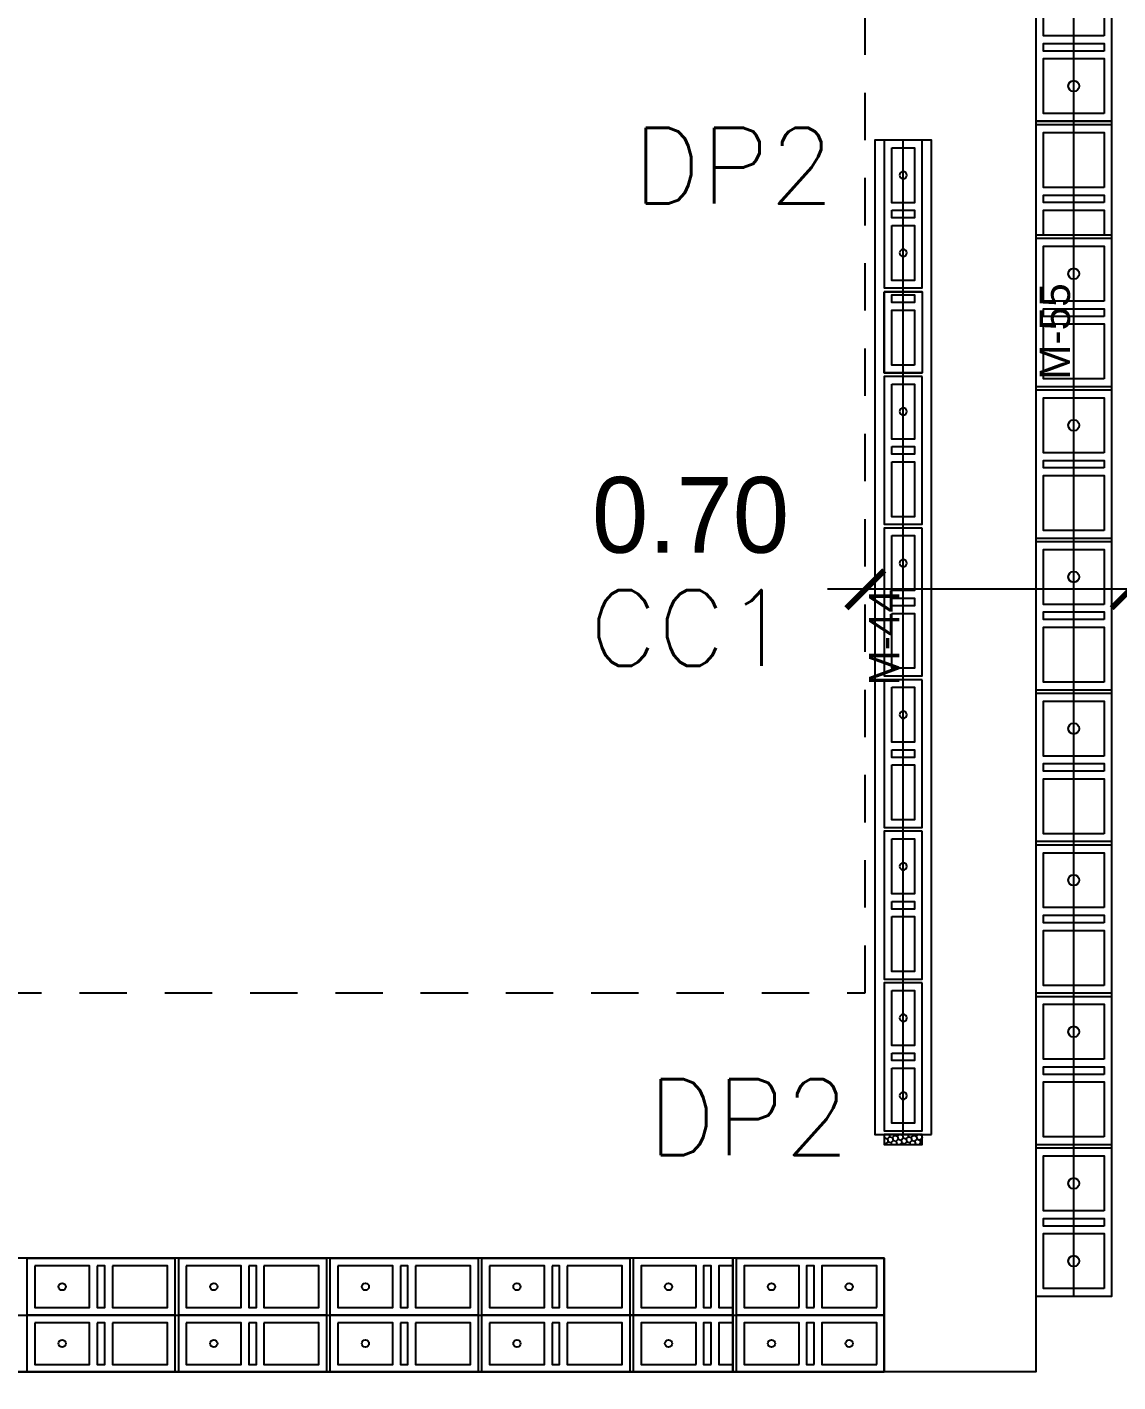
# Model space of a CAD drawing. Header units: metres. Extents: x -33.7 to 12.8, y -17.6 to 9.1.
# Drawn here: x -0.773 to 2.105, y -3.79 to -0.215 of the extents above; entities that cross this region are included whole.
import ezdxf
from ezdxf.enums import TextEntityAlignment as Align
from ezdxf.xclip import XClip

# ---------------------------------------------------------------- set-up
doc = ezdxf.new("R2010")
doc.units = ezdxf.units.M
doc.header["$XCLIPFRAME"] = 2
doc.linetypes.add('HIDDEN', pattern=[0.375, 0.25, -0.125])
for name, color, linetype in [('00', 8, 'Continuous'), ('COTAS', 1, 'Continuous'), ('CUANT-MURO CONTENCION-MURO MC1 BLOCK 0.30', 1, 'Continuous'), ('CUANT-MUROS-BLOCK 0.15 NO CARGA', 3, 'Continuous'), ('CUANT-MUROS-BLOCK 0.20 CARGA', 4, 'Continuous'), ('S-cotas 001', 1, 'Continuous')]:
    doc.layers.add(name, color=color, linetype=linetype)
doc.styles.add('ROMANS', font='romans')
doc.styles.add('ROTULOS', font='GOTHIC.TTF')
doc.styles.get("Standard").update_dxf_attribs({"font": 'arial.ttf'})
doc.dimstyles.new('DIM_100_2', dxfattribs={"dimtxt": 0.2, "dimasz": 0.1, "dimexe": 0.1, "dimexo": 0.1, "dimgap": 0.15, "dimtad": 1, "dimtxsty": 'ROTULOS', "dimblk": 'ARCHTICK', "dimcen": 0.1, "dimdle": 0.1, "dimclrd": 256, "dimclre": 256, "dimclrt": 1, "dimaunit": 1, "dimadec": 3, "dimazin": 3, "dimtfac": 1, "dimtix": 1, "dimtmove": 2, "dimatfit": 0, "dimldrblk": 'FLECHA', "dimfxl": 0.25, "dimtvp": 1, "dimlwd": -1, "dimlwe": -1})

# ---------------------------------------------------------------- blocks, each defined once
blk = doc.blocks.new('*U132')
for points in [[(-0.075, 0.4), (0.075, 0.4), (0.075, 0.01), (-0.075, 0.01)], [(0.055, 0.38), (-0.055, 0.38), (-0.055, 0.235), (0.055, 0.235)], [(0.055, 0.215), (-0.055, 0.215), (-0.055, 0.195), (0.055, 0.195)], [(0.055, 0.175), (-0.055, 0.175), (-0.055, 0.03), (0.055, 0.03)]]:
    blk.add_lwpolyline(points, close=True)
at = {"color": 251}
blk.add_lwpolyline([(-0.075, 0), (0.075, 0)], dxfattribs=at)
at = {"color": 3}
blk.add_circle((0, 0.3075), 0.00953, dxfattribs=at)
blk = doc.blocks.new('*U133')
for points in [[(-0.075, 0.4), (0.075, 0.4), (0.075, 0.01), (-0.075, 0.01)], [(0.055, 0.38), (-0.055, 0.38), (-0.055, 0.235), (0.055, 0.235)], [(0.055, 0.215), (-0.055, 0.215), (-0.055, 0.195), (0.055, 0.195)], [(0.055, 0.175), (-0.055, 0.175), (-0.055, 0.03), (0.055, 0.03)]]:
    blk.add_lwpolyline(points, close=True)
at = {"color": 251}
blk.add_lwpolyline([(-0.075, 0), (0.075, 0)], dxfattribs=at)
at = {"color": 3}
blk.add_circle((0, 0.3075), 0.00953, dxfattribs=at)
blk = doc.blocks.new('*U134')
for points in [[(-0.075, 0.4), (0.075, 0.4), (0.075, 0.01), (-0.075, 0.01)], [(0.055, 0.38), (-0.055, 0.38), (-0.055, 0.235), (0.055, 0.235)], [(0.055, 0.215), (-0.055, 0.215), (-0.055, 0.195), (0.055, 0.195)], [(0.055, 0.175), (-0.055, 0.175), (-0.055, 0.03), (0.055, 0.03)]]:
    blk.add_lwpolyline(points, close=True)
at = {"color": 251}
blk.add_lwpolyline([(-0.075, 0), (0.075, 0)], dxfattribs=at)
at = {"color": 3}
blk.add_circle((0, 0.3075), 0.00953, dxfattribs=at)
blk = doc.blocks.new('*U135')
for points in [[(-0.075, 0.4), (0.075, 0.4), (0.075, 0.01), (-0.075, 0.01)], [(0.055, 0.38), (-0.055, 0.38), (-0.055, 0.235), (0.055, 0.235)], [(0.055, 0.215), (-0.055, 0.215), (-0.055, 0.195), (0.055, 0.195)], [(0.055, 0.175), (-0.055, 0.175), (-0.055, 0.03), (0.055, 0.03)]]:
    blk.add_lwpolyline(points, close=True)
at = {"color": 251}
blk.add_lwpolyline([(-0.075, 0), (0.075, 0)], dxfattribs=at)
at = {"color": 3}
blk.add_circle((0, 0.3075), 0.00953, dxfattribs=at)
blk = doc.blocks.new('*U136')
for points in [[(-0.075, 0.4), (0.075, 0.4), (0.075, 0.01), (-0.075, 0.01)], [(0.055, 0.38), (-0.055, 0.38), (-0.055, 0.235), (0.055, 0.235)], [(0.055, 0.215), (-0.055, 0.215), (-0.055, 0.195), (0.055, 0.195)], [(0.055, 0.175), (-0.055, 0.175), (-0.055, 0.03), (0.055, 0.03)]]:
    blk.add_lwpolyline(points, close=True)
at = {"color": 251}
blk.add_lwpolyline([(-0.075, 0), (0.075, 0)], dxfattribs=at)
at = {"color": 3}
for centre in [(0, 0.3075), (0, 0.1025)]:
    blk.add_circle(centre, 0.00953, dxfattribs=at)
blk = doc.blocks.new('*U137')
for points in [[(-0.075, 0.4), (0.075, 0.4), (0.075, 0.01), (-0.075, 0.01)], [(0.055, 0.38), (-0.055, 0.38), (-0.055, 0.235), (0.055, 0.235)], [(0.055, 0.215), (-0.055, 0.215), (-0.055, 0.195), (0.055, 0.195)], [(0.055, 0.175), (-0.055, 0.175), (-0.055, 0.03), (0.055, 0.03)]]:
    blk.add_lwpolyline(points, close=True)
at = {"color": 251}
blk.add_lwpolyline([(-0.075, 0), (0.075, 0)], dxfattribs=at)
at = {"color": 3}
blk.add_circle((0, 0.1025), 0.00953, dxfattribs=at)
blk = doc.blocks.new('*U386')
for points in [[(-0.05, 0.4), (0.05, 0.4), (0.05, 0.01), (-0.05, 0.01)], [(0.03, 0.38), (-0.03, 0.38), (-0.03, 0.235), (0.03, 0.235)], [(0.03, 0.215), (-0.03, 0.215), (-0.03, 0.195), (0.03, 0.195)], [(0.03, 0.175), (-0.03, 0.175), (-0.03, 0.03), (0.03, 0.03)]]:
    blk.add_lwpolyline(points, close=True)
at = {"color": 251}
blk.add_lwpolyline([(-0.05, 0), (0.05, 0)], dxfattribs=at)
at = {"color": 3}
for centre in [(0, 0.3075), (0, 0.1025)]:
    blk.add_circle(centre, 0.00953, dxfattribs=at)
blk = doc.blocks.new('*U387')
for points in [[(-0.05, 0.4), (0.05, 0.4), (0.05, 0.01), (-0.05, 0.01)], [(0.03, 0.38), (-0.03, 0.38), (-0.03, 0.235), (0.03, 0.235)], [(0.03, 0.215), (-0.03, 0.215), (-0.03, 0.195), (0.03, 0.195)], [(0.03, 0.175), (-0.03, 0.175), (-0.03, 0.03), (0.03, 0.03)]]:
    blk.add_lwpolyline(points, close=True)
at = {"color": 251}
blk.add_lwpolyline([(-0.05, 0), (0.05, 0)], dxfattribs=at)
at = {"color": 3}
blk.add_circle((0, 0.3075), 0.00953, dxfattribs=at)
blk = doc.blocks.new('*U388')
for points in [[(-0.05, 0.4), (0.05, 0.4), (0.05, 0.01), (-0.05, 0.01)], [(0.03, 0.38), (-0.03, 0.38), (-0.03, 0.235), (0.03, 0.235)], [(0.03, 0.215), (-0.03, 0.215), (-0.03, 0.195), (0.03, 0.195)], [(0.03, 0.175), (-0.03, 0.175), (-0.03, 0.03), (0.03, 0.03)]]:
    blk.add_lwpolyline(points, close=True)
at = {"color": 251}
blk.add_lwpolyline([(-0.05, 0), (0.05, 0)], dxfattribs=at)
at = {"color": 3}
blk.add_circle((0, 0.3075), 0.00953, dxfattribs=at)
blk = doc.blocks.new('*U389')
for points in [[(-0.05, 0.4), (0.05, 0.4), (0.05, 0.01), (-0.05, 0.01)], [(0.03, 0.38), (-0.03, 0.38), (-0.03, 0.235), (0.03, 0.235)], [(0.03, 0.215), (-0.03, 0.215), (-0.03, 0.195), (0.03, 0.195)], [(0.03, 0.175), (-0.03, 0.175), (-0.03, 0.03), (0.03, 0.03)]]:
    blk.add_lwpolyline(points, close=True)
at = {"color": 251}
blk.add_lwpolyline([(-0.05, 0), (0.05, 0)], dxfattribs=at)
at = {"color": 3}
blk.add_circle((0, 0.3075), 0.00953, dxfattribs=at)
blk = doc.blocks.new('*U390')
for points in [[(-0.05, 0.4), (0.05, 0.4), (0.05, 0.01), (-0.05, 0.01)], [(0.03, 0.38), (-0.03, 0.38), (-0.03, 0.235), (0.03, 0.235)], [(0.03, 0.215), (-0.03, 0.215), (-0.03, 0.195), (0.03, 0.195)], [(0.03, 0.175), (-0.03, 0.175), (-0.03, 0.03), (0.03, 0.03)]]:
    blk.add_lwpolyline(points, close=True)
at = {"color": 251}
blk.add_lwpolyline([(-0.05, 0), (0.05, 0)], dxfattribs=at)
at = {"color": 3}
blk.add_circle((0, 0.3075), 0.00953, dxfattribs=at)
blk = doc.blocks.new('*U391')
for points in [[(-0.05, 0.4), (0.05, 0.4), (0.05, 0.01), (-0.05, 0.01)], [(0.03, 0.38), (-0.03, 0.38), (-0.03, 0.235), (0.03, 0.235)], [(0.03, 0.215), (-0.03, 0.215), (-0.03, 0.195), (0.03, 0.195)], [(0.03, 0.175), (-0.03, 0.175), (-0.03, 0.03), (0.03, 0.03)]]:
    blk.add_lwpolyline(points, close=True)
at = {"color": 251}
blk.add_lwpolyline([(-0.05, 0), (0.05, 0)], dxfattribs=at)
at = {"color": 3}
for centre in [(0, 0.3075), (0, 0.1025)]:
    blk.add_circle(centre, 0.00953, dxfattribs=at)
blk = doc.blocks.new('_ArchTick')
at = {"color": 0, "linetype": 'ByBlock', "lineweight": -2, "const_width": 0.15}
blk.add_lwpolyline([(-0.5, -0.5), (0.5, 0.5)], dxfattribs=at)
blk = doc.blocks.new('*D432')
at = {"layer": 'Defpoints', "color": 0, "transparency": 16777216}
for p in [(-1.0338, -2.7636), (-1.0338, -3.7636), (-1.0338, -3.7636)]:
    blk.add_point(p, dxfattribs=at)
at = {"layer": 'S-cotas 001', "transparency": 16777216}
for p, q in [((-1.0338, -2.6636), (-1.0338, -3.8636)), ((-1.1338, -2.7636), (-1.1338, -2.7636)), ((-1.1338, -3.7636), (-1.1338, -3.7636))]:
    blk.add_line(p, q, dxfattribs=at)
at = {"layer": 'S-cotas 001', "linetype": 'ByBlock', "transparency": 16777216, "xscale": 0.1, "yscale": 0.1, "zscale": 0.1}
for p, rotation in [((-1.0338, -2.7636), 90), ((-1.0338, -3.7636), 270)]:
    blk.add_blockref('_ArchTick', p, dxfattribs=dict(at, rotation=rotation))
at = {"layer": 'S-cotas 001', "color": 1, "transparency": 16777216, "insert": (-1.0377, -3.9999), "char_height": 0.2, "attachment_point": 5, "rotation": 358.7095, "style": 'ROTULOS'}
blk.add_mtext('\\A1;1.00', dxfattribs=at)
blk = doc.blocks.new('FLECHA')
h = blk.add_hatch(color=256)
edge = h.paths.add_edge_path()
edge.add_line((-0.76, -0.716), (-0.346, 0))
edge.add_line((-0.346, 0), (-0.76, 0.716))
edge.add_arc((-0.63, 0.791), 0.15, 30, 210, ccw=False)
edge.add_line((-0.5, 0.866), (0, 0))
edge.add_line((0, 0), (-0.5, -0.866))
edge.add_arc((-0.63, -0.791), 0.15, 150, 330, ccw=False)
blk.add_line((-0.346, 0), (-1.83, 0))
blk.add_lwpolyline([(-0.76, -0.716), (-0.346, 0), (-0.76, 0.716, -1), (-0.5, 0.866), (0, 0), (-0.5, -0.866, -1)], format="xyb", close=True)
blk = doc.blocks.new('*D435')
at = {"layer": 'COTAS', "transparency": 16777216}
for p, q in [((2.239, -1.6988), (1.339, -1.6988)), ((1.439, -1.7988), (1.439, -1.7988)), ((2.139, -1.7988), (2.139, -1.7988))]:
    blk.add_line(p, q, dxfattribs=at)
at = {"layer": 'Defpoints', "color": 0, "transparency": 16777216}
for p in [(1.439, -1.6988), (1.439, -1.6988), (2.139, -1.6988)]:
    blk.add_point(p, dxfattribs=at)
at = {"layer": 'COTAS', "linetype": 'ByBlock', "transparency": 16777216, "xscale": 0.1, "yscale": 0.1, "zscale": 0.1}
for p, rotation in [((1.439, -1.6988), 179.9999985012163), ((2.139, -1.6988), 359.9999985012163)]:
    blk.add_blockref('_ArchTick', p, dxfattribs=dict(at, rotation=rotation))
at = {"layer": 'COTAS', "color": 1, "transparency": 16777216, "insert": (0.9778, -1.5037), "char_height": 0.2, "attachment_point": 5, "rotation": 360, "style": 'ROTULOS'}
blk.add_mtext('\\A1;0.70', dxfattribs=at)
blk = doc.blocks.new('*U457')
for points in [[(-0.05, 0.4), (0.05, 0.4), (0.05, 0.01), (-0.05, 0.01)], [(0.03, 0.38), (-0.03, 0.38), (-0.03, 0.235), (0.03, 0.235)], [(0.03, 0.38), (-0.03, 0.38), (-0.03, 0.235), (0.03, 0.235)], [(0.03, 0.215), (-0.03, 0.215), (-0.03, 0.195), (0.03, 0.195)], [(0.03, 0.175), (-0.03, 0.175), (-0.03, 0.03), (0.03, 0.03)]]:
    blk.add_lwpolyline(points, close=True)
blk.add_lwpolyline([(0.03, 0.21), (0.03, 0.215), (-0.03, 0.215), (-0.03, 0.21)])
at = {"color": 251}
blk.add_lwpolyline([(-0.05, 0), (0.05, 0)], dxfattribs=at)
blk = doc.blocks.new('*U466')
at = {"color": 251}
blk.add_lwpolyline([(135.5512, -9.5275), (135.7512, -9.5275)], dxfattribs=at)
for points in [[(135.5512, -9.9275), (135.7512, -9.9275), (135.7512, -9.5375), (135.5512, -9.5375)], [(135.7312, -9.7025), (135.5712, -9.7025), (135.5712, -9.5575), (135.7312, -9.5575)], [(135.7312, -9.7425), (135.5712, -9.7425), (135.5712, -9.7225), (135.7312, -9.7225)], [(135.7312, -9.9075), (135.5712, -9.9075), (135.5712, -9.7625), (135.7312, -9.7625)]]:
    blk.add_lwpolyline(points, close=True)
at = {"color": 3}
for centre in [(135.6512, -9.63), (135.6512, -9.835)]:
    blk.add_circle(centre, 0.0144, dxfattribs=at)
blk = doc.blocks.new('*U467')
at = {"color": 251}
blk.add_lwpolyline([(135.5512, -9.5275), (135.7512, -9.5275)], dxfattribs=at)
for points in [[(135.5512, -9.9275), (135.7512, -9.9275), (135.7512, -9.5375), (135.5512, -9.5375)], [(135.7312, -9.7025), (135.5712, -9.7025), (135.5712, -9.5575), (135.7312, -9.5575)], [(135.7312, -9.7425), (135.5712, -9.7425), (135.5712, -9.7225), (135.7312, -9.7225)], [(135.7312, -9.9075), (135.5712, -9.9075), (135.5712, -9.7625), (135.7312, -9.7625)]]:
    blk.add_lwpolyline(points, close=True)
at = {"color": 3}
blk.add_circle((135.6512, -9.63), 0.0144, dxfattribs=at)
blk = doc.blocks.new('*U468')
at = {"color": 251}
blk.add_lwpolyline([(135.5512, -9.5275), (135.7512, -9.5275)], dxfattribs=at)
for points in [[(135.5512, -9.9275), (135.7512, -9.9275), (135.7512, -9.5375), (135.5512, -9.5375)], [(135.7312, -9.7025), (135.5712, -9.7025), (135.5712, -9.5575), (135.7312, -9.5575)], [(135.7312, -9.7425), (135.5712, -9.7425), (135.5712, -9.7225), (135.7312, -9.7225)], [(135.7312, -9.9075), (135.5712, -9.9075), (135.5712, -9.7625), (135.7312, -9.7625)]]:
    blk.add_lwpolyline(points, close=True)
at = {"color": 3}
blk.add_circle((135.6512, -9.63), 0.0144, dxfattribs=at)
blk = doc.blocks.new('*U469')
at = {"color": 251}
blk.add_lwpolyline([(135.5512, -9.5275), (135.7512, -9.5275)], dxfattribs=at)
for points in [[(135.5512, -9.9275), (135.7512, -9.9275), (135.7512, -9.5375), (135.5512, -9.5375)], [(135.7312, -9.7025), (135.5712, -9.7025), (135.5712, -9.5575), (135.7312, -9.5575)], [(135.7312, -9.7425), (135.5712, -9.7425), (135.5712, -9.7225), (135.7312, -9.7225)], [(135.7312, -9.9075), (135.5712, -9.9075), (135.5712, -9.7625), (135.7312, -9.7625)]]:
    blk.add_lwpolyline(points, close=True)
at = {"color": 3}
blk.add_circle((135.6512, -9.63), 0.0144, dxfattribs=at)
blk = doc.blocks.new('*U556')
at = {"color": 251}
blk.add_lwpolyline([(135.5512, -9.5275), (135.7512, -9.5275)], dxfattribs=at)
for points in [[(135.5512, -9.9275), (135.7512, -9.9275), (135.7512, -9.5375), (135.5512, -9.5375)], [(135.7312, -9.7025), (135.5712, -9.7025), (135.5712, -9.5575), (135.7312, -9.5575)], [(135.7312, -9.7425), (135.5712, -9.7425), (135.5712, -9.7225), (135.7312, -9.7225)], [(135.7312, -9.9075), (135.5712, -9.9075), (135.5712, -9.7625), (135.7312, -9.7625)]]:
    blk.add_lwpolyline(points, close=True)
at = {"color": 3}
blk.add_circle((135.6512, -9.63), 0.0144, dxfattribs=at)
blk = doc.blocks.new('*U472')
at = {"color": 251}
blk.add_lwpolyline([(135.5512, -9.5275), (135.7512, -9.5275)], dxfattribs=at)
for points in [[(135.5512, -9.9275), (135.7512, -9.9275), (135.7512, -9.5375), (135.5512, -9.5375)], [(135.7312, -9.7025), (135.5712, -9.7025), (135.5712, -9.5575), (135.7312, -9.5575)], [(135.7312, -9.7425), (135.5712, -9.7425), (135.5712, -9.7225), (135.7312, -9.7225)], [(135.7312, -9.9075), (135.5712, -9.9075), (135.5712, -9.7625), (135.7312, -9.7625)]]:
    blk.add_lwpolyline(points, close=True)
blk = doc.blocks.new('*U559')
at = {"color": 251}
blk.add_lwpolyline([(135.5512, -9.5275), (135.7512, -9.5275)], dxfattribs=at)
for points in [[(135.5512, -9.9275), (135.7512, -9.9275), (135.7512, -9.5375), (135.5512, -9.5375)], [(135.7312, -9.7025), (135.5712, -9.7025), (135.5712, -9.5575), (135.7312, -9.5575)], [(135.7312, -9.7425), (135.5712, -9.7425), (135.5712, -9.7225), (135.7312, -9.7225)], [(135.7312, -9.9075), (135.5712, -9.9075), (135.5712, -9.7625), (135.7312, -9.7625)]]:
    blk.add_lwpolyline(points, close=True)
at = {"color": 3}
blk.add_circle((135.6512, -9.835), 0.0144, dxfattribs=at)
blk = doc.blocks.new('*U557')
at = {"color": 251}
blk.add_lwpolyline([(135.5512, -9.5275), (135.7512, -9.5275)], dxfattribs=at)
for points in [[(135.5512, -9.9275), (135.7512, -9.9275), (135.7512, -9.5375), (135.5512, -9.5375)], [(135.7312, -9.7025), (135.5712, -9.7025), (135.5712, -9.5575), (135.7312, -9.5575)], [(135.7312, -9.7425), (135.5712, -9.7425), (135.5712, -9.7225), (135.7312, -9.7225)], [(135.7312, -9.9075), (135.5712, -9.9075), (135.5712, -9.7625), (135.7312, -9.7625)]]:
    blk.add_lwpolyline(points, close=True)
at = {"color": 3}
blk.add_circle((135.6512, -9.63), 0.0144, dxfattribs=at)
blk = doc.blocks.new('*U558')
at = {"color": 251}
blk.add_lwpolyline([(135.5512, -9.5275), (135.7512, -9.5275)], dxfattribs=at)
for points in [[(135.5512, -9.9275), (135.7512, -9.9275), (135.7512, -9.5375), (135.5512, -9.5375)], [(135.7312, -9.7025), (135.5712, -9.7025), (135.5712, -9.5575), (135.7312, -9.5575)], [(135.7312, -9.7425), (135.5712, -9.7425), (135.5712, -9.7225), (135.7312, -9.7225)], [(135.7312, -9.9075), (135.5712, -9.9075), (135.5712, -9.7625), (135.7312, -9.7625)]]:
    blk.add_lwpolyline(points, close=True)
at = {"color": 3}
blk.add_circle((135.6512, -9.63), 0.0144, dxfattribs=at)
blk = doc.blocks.new('MURO_MC-04')
at = {"color": 0, "linetype": 'CONTINUOUS'}
blk.add_line((0, 0), (11.4617, 0), dxfattribs=at)
at = {"color": 0}
blk.add_lwpolyline([(0, -0.15), (11.4617, -0.15), (11.4617, 0.15), (0, 0.15)], close=True, dxfattribs=at)
at = {"color": 0, "flags": 1}
for tag in ['ESPESOR', 'ALTURA', 'VANO', 'EJE_L', 'TIPO', 'ETQ']:
    blk.add_attdef(tag, text='', height=0.08, dxfattribs=at).set_placement((5.7309, 0.05), align=Align.MIDDLE_CENTER)
at = {"color": 0}
blk.add_attdef('ID', text='', height=0.08, dxfattribs=at).set_placement((5.7309, 0.05), align=Align.MIDDLE_CENTER)
blk = doc.blocks.new('MURO_M-44')
at = {"color": 0, "linetype": 'CONTINUOUS'}
blk.add_line((0, 0), (2.6235, 0), dxfattribs=at)
at = {"color": 0}
blk.add_lwpolyline([(0, -0.075), (2.6235, -0.075), (2.6235, 0.075), (0, 0.075)], close=True, dxfattribs=at)
at = {"color": 0, "flags": 1}
for tag in ['ESPESOR', 'ALTURA', 'VANO', 'EJE_L', 'TIPO', 'ETQ']:
    blk.add_attdef(tag, text='', height=0.08, dxfattribs=at).set_placement((1.3118, 0.05), align=Align.MIDDLE_CENTER)
at = {"color": 0}
blk.add_attdef('ID', text='', height=0.08, dxfattribs=at).set_placement((1.3118, 0.05), align=Align.MIDDLE_CENTER)
blk = doc.blocks.new('MURO_M-55')
at = {"color": 0, "linetype": 'CONTINUOUS'}
blk.add_line((0, 0), (5.09, 0), dxfattribs=at)
at = {"color": 0}
blk.add_lwpolyline([(0, -0.1), (5.09, -0.1), (5.09, 0.1), (0, 0.1)], close=True, dxfattribs=at)
at = {"color": 0, "flags": 1}
for tag in ['ESPESOR', 'ALTURA', 'VANO', 'EJE_L', 'TIPO', 'ETQ']:
    blk.add_attdef(tag, text='', height=0.08, dxfattribs=at).set_placement((2.545, 0.05), align=Align.MIDDLE_CENTER)
at = {"color": 0}
blk.add_attdef('ID', text='', height=0.08, dxfattribs=at).set_placement((2.545, 0.05), align=Align.MIDDLE_CENTER)

msp = doc.modelspace()

# ---------------------------------------------------------------- hatches: boundary and pattern name
at = {"layer": '00'}
h = msp.add_hatch(dxfattribs=at)
h.set_pattern_fill('HONEY', color=256, scale=0.0025, angle=283.8615)
h.set_pattern_definition([(283.86149112, (-3977.513672, 2288.130759), (0.009526334386, -0.009912652092), [0.0079375, -0.015875]), (43.86149112, (-3977.513672, 2288.130759), (0.003821441338, 0.013206373629), [0.0079375, -0.015875]), (343.86149112, (-3977.513672, 2288.130759), (0.013347775724, 0.003293721537), [-0.015875, 0.0079375])])
h.paths.add_polyline_path([(1.589, -3.1374), (1.489, -3.1372), (1.489, -3.1634), (1.589, -3.1636)])

# ---------------------------------------------------------------- linework, layer by layer
for points in [[(1.889, 3.3291), (1.889, -3.7636), (-4.6593, -3.7636)], [(-10.0922, -3.7636), (1.489, -3.7636)]]:
    msp.add_lwpolyline(points, dxfattribs=at)
at = {"layer": '00', "linetype": 'HIDDEN', "ltscale": 0.5}
for points in [[(1.439, -2.7636), (1.439, 0.8334)], [(-4.5093, -0.2387), (-2.2093, -0.2387), (-2.2093, -2.7636), (1.439, -2.7636)]]:
    msp.add_lwpolyline(points, dxfattribs=at)
at = {"layer": '00'}
msp.add_lwpolyline([(1.589, -3.1374), (1.489, -3.1372), (1.489, -3.1634), (1.589, -3.1636)], close=True, dxfattribs=at)

# ---------------------------------------------------------------- block references
for name, p in [('*U559', (-133.6622, 9.4639)), ('*U558', (-133.6622, 8.7639)), ('*U557', (-133.6622, 8.3639)), ('*U556', (-133.6622, 7.9639)), ('*U469', (-133.6622, 7.5639)), ('*U468', (-133.6622, 7.1639)), ('*U467', (-133.6622, 6.7639)), ('*U466', (-133.6622, 6.3639))]:
    msp.add_blockref(name, p, dxfattribs=at)
ref = msp.add_blockref('*U472', (-133.6622, 9.0639), dxfattribs=dict(at, rotation=360))
XClip(ref).set_block_clipping_path([(135.5512423138, -9.8275451054), (135.7512132547, -9.5275452363)])
at = {"layer": '00', "xscale": -1}
for name, p in [('*U391', (1.539, -0.9137)), ('*U390', (1.539, -1.5372)), ('*U389', (1.539, -1.9372)), ('*U388', (1.539, -2.3372)), ('*U387', (1.539, -2.7372)), ('*U386', (1.539, -3.1372))]:
    msp.add_blockref(name, p, dxfattribs=at)
at = {"layer": '00'}
ref = msp.add_blockref('*U457', (1.539, -0.7272), dxfattribs=dict(at, xscale=-1, rotation=180))
XClip(ref).set_block_clipping_path([(-0.0500269098, 0.1863220119), (0.0499999999, 0.4)])
for name, p, rotation in [('*U132', (-0.3727, -3.5386), 90.00000000000017), ('*U133', (0.0273, -3.5386), 90.00000000000017), ('*U134', (0.4273, -3.5386), 90.00000000000017), ('*U135', (0.8273, -3.5386), 90.00000000000017), ('*U136', (1.089, -3.5386), 270.0000000000002), ('*U132', (-0.3727, -3.6886), 90.00000000000017), ('*U133', (0.0273, -3.6886), 90.00000000000017), ('*U134', (0.4273, -3.6886), 90.00000000000017), ('*U135', (0.8273, -3.6886), 90.00000000000017), ('*U136', (1.089, -3.6886), 270.0000000000002)]:
    msp.add_blockref(name, p, dxfattribs=dict(at, rotation=rotation))
ref = msp.add_blockref('*U137', (0.8173, -3.5386), dxfattribs=dict(at, rotation=270))
XClip(ref).set_block_clipping_path([(-0.074999969, 0), (0.0750000117, 0.2717258911)])
ref = msp.add_blockref('*U137', (0.8173, -3.6886), dxfattribs=dict(at, rotation=270))
XClip(ref).set_block_clipping_path([(-0.0749999999, 0), (0.0750000117, 0.2717258911)])
at = {"layer": 'CUANT-MURO CONTENCION-MURO MC1 BLOCK 0.30'}
msp.add_blockref('MURO_MC-04', (-9.9727, -3.6136), dxfattribs=at)
at = {"layer": 'CUANT-MUROS-BLOCK 0.15 NO CARGA', "rotation": 90}
msp.add_blockref('MURO_M-44', (1.539, -3.1372), dxfattribs=at).add_auto_attribs({'ID': 'M-44'})
at = {"layer": 'CUANT-MUROS-BLOCK 0.20 CARGA', "rotation": 90}
msp.add_blockref('MURO_M-55', (1.989, -3.5636), dxfattribs=at).add_auto_attribs({'ID': 'M-55'})

# ---------------------------------------------------------------- texts
at = {"layer": '00', "style": 'ROMANS'}
for s, p in [('DP2', (1.357, -0.6812)), ('CC1', (1.2419, -1.9008)), ('DP2', (1.3966, -3.1915))]:
    msp.add_text(s, height=0.2, dxfattribs=at).set_placement(p, align=Align.RIGHT)

# ---------------------------------------------------------------- dimensions: what is measured, and where the dimension line sits
at = {"layer": '00'}
dim = msp.add_linear_dim(base=(1.439, -1.6988), p1=(2.139, -1.6988), p2=(1.439, -1.6988), angle=180, dimstyle='DIM_100_2', dxfattribs=at)
dim.commit()
dim.dimension.update_dxf_attribs({"geometry": '*D435', "text_midpoint": (0.9778, -1.5037), "dimtype": 161})
dim = msp.add_linear_dim(base=(-1.0338, -3.7636), p1=(-1.0338, -2.7636), p2=(-1.0338, -3.7636), angle=90, dimstyle='DIM_100_2', dxfattribs=at)
dim.commit()
dim.dimension.update_dxf_attribs({"geometry": '*D432', "text_midpoint": (-1.0377, -3.9999), "dimtype": 160, "text_rotation": 358.7095})

doc.saveas('drawing.dxf')
